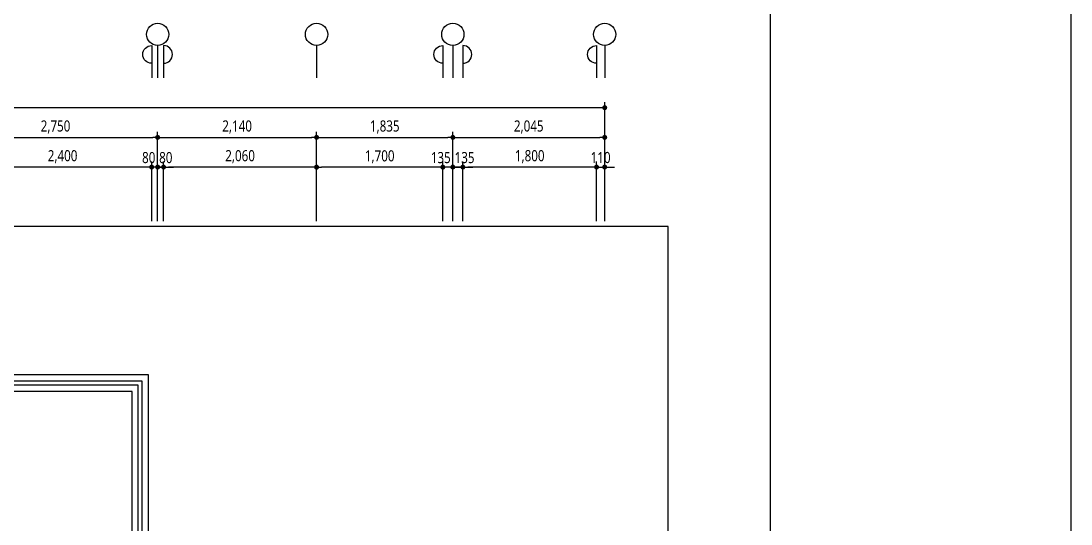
# Model space of a CAD drawing. Header units: millimetres. Extents: x -33000 to 294000, y 0 to 42408.
# Drawn here: x 237861 to 252000, y 21468 to 28242 of the extents above; entities that cross this region are included whole.
import ezdxf

# ---------------------------------------------------------------- set-up
doc = ezdxf.new("R2010")
doc.units = ezdxf.units.MM
doc.header["$LTSCALE"] = 50
doc.layers.add('arch', color=8, linetype='Continuous')
doc.layers.add('DIM', color=7, linetype='Continuous')
doc.layers.add('cloud', color=7, linetype='Continuous', true_color=0xb3ef8f, plot=False)
doc.styles.add('ANU-TEXT 0', font='malgun.ttf', dxfattribs={"width": 0.8})
doc.dimstyles.new('UDIM-외부', dxfattribs={"dimscale": 50, "dimtxt": 3, "dimasz": 1.33, "dimexe": 1.5, "dimexo": 1.5, "dimgap": 1, "dimtad": 1, "dimdec": 0, "dimzin": 0, "dimdsep": 46, "dimlunit": 6, "dimtxsty": 'ANU-TEXT 0', "dimblk": 'DOT', "dimcen": 0.09, "dimdle": 1.5, "dimclrd": 256, "dimclre": 256, "dimclrt": 3, "dimadec": 0, "dimazin": 0, "dimtfac": 1, "dimtdec": 0, "dimtix": 1, "dimtmove": 2, "dimatfit": 3, "dimfxl": 1.5, "dimtolj": 1, "dimtzin": 0, "dimlwd": -1, "dimarcsym": 0})

# ---------------------------------------------------------------- blocks, each defined once
blk = doc.blocks.new('_Dot')
at = {"color": 0, "linetype": 'ByBlock', "lineweight": -2}
blk.add_line((-0.5, 0), (-1, 0), dxfattribs=at)
at = {"color": 0, "linetype": 'ByBlock', "const_width": 0.5}
blk.add_lwpolyline([(-0.25, 0, 1), (0.25, 0, 1)], format="xyb", close=True, dxfattribs=at)
blk = doc.blocks.new('*D10')
at = {"lineweight": -2, "transparency": 16777216}
for p, q in [((29150, 14333), (29150, 15135)), ((29260, 14333), (29260, 15135))]:
    blk.add_line(p, q, dxfattribs=at)
at = {"transparency": 16777216}
for p, q in [((29083, 15060), (29017, 15060)), ((29150, 15060), (29260, 15060)), ((29326, 15060), (29393, 15060))]:
    blk.add_line(p, q, dxfattribs=at)
at = {"layer": 'Defpoints', "color": 0, "transparency": 16777216}
for p in [(29260, 15060), (29150, 14258), (29260, 14258)]:
    blk.add_point(p, dxfattribs=at)
at = {"transparency": 16777216, "xscale": 66.5, "yscale": 66.5, "zscale": 66.5}
blk.add_blockref('_Dot', (29150, 15060), dxfattribs=at)
at = {"transparency": 16777216, "xscale": 66.5, "yscale": 66.5, "zscale": 66.5, "rotation": 180}
blk.add_blockref('_Dot', (29260, 15060), dxfattribs=at)
at = {"transparency": 16777216, "insert": (29205, 15188), "char_height": 150, "attachment_point": 5, "style": 'ANU-TEXT 0'}
blk.add_mtext('\\A1;110', dxfattribs=at)
blk = doc.blocks.new('*D11')
at = {"lineweight": -2, "transparency": 16777216}
for p, q in [((27350, 14333), (27350, 15135)), ((29150, 14333), (29150, 15135))]:
    blk.add_line(p, q, dxfattribs=at)
at = {"transparency": 16777216}
blk.add_line((29083, 15060), (27417, 15060), dxfattribs=at)
at = {"layer": 'Defpoints', "color": 0, "transparency": 16777216}
for p in [(27350, 15060), (27350, 14258), (29150, 14258)]:
    blk.add_point(p, dxfattribs=at)
at = {"transparency": 16777216, "xscale": 66.5, "yscale": 66.5, "zscale": 66.5, "rotation": 180}
blk.add_blockref('_Dot', (27350, 15060), dxfattribs=at)
at = {"transparency": 16777216, "xscale": 66.5, "yscale": 66.5, "zscale": 66.5}
blk.add_blockref('_Dot', (29150, 15060), dxfattribs=at)
at = {"transparency": 16777216, "insert": (28250, 15200), "char_height": 150, "attachment_point": 5, "style": 'ANU-TEXT 0'}
blk.add_mtext('\\A1;1,800', dxfattribs=at)
blk = doc.blocks.new('*D12')
at = {"lineweight": -2, "transparency": 16777216}
for p, q in [((25380, 14333), (25380, 15133)), ((27080, 14333), (27080, 15133))]:
    blk.add_line(p, q, dxfattribs=at)
at = {"transparency": 16777216}
blk.add_line((27013, 15058), (25447, 15058), dxfattribs=at)
at = {"layer": 'Defpoints', "color": 0, "transparency": 16777216}
for p in [(25380, 15058), (25380, 14258), (27080, 14258, 0)]:
    blk.add_point(p, dxfattribs=at)
at = {"transparency": 16777216, "xscale": 66.5, "yscale": 66.5, "zscale": 66.5, "rotation": 180}
blk.add_blockref('_Dot', (25380, 15058), dxfattribs=at)
at = {"transparency": 16777216, "xscale": 66.5, "yscale": 66.5, "zscale": 66.5}
blk.add_blockref('_Dot', (27080, 15058), dxfattribs=at)
at = {"transparency": 16777216, "insert": (26230, 15198), "char_height": 150, "attachment_point": 5, "style": 'ANU-TEXT 0'}
blk.add_mtext('\\A1;1,700', dxfattribs=at)
blk = doc.blocks.new('*D13')
at = {"lineweight": -2, "transparency": 16777216}
for p, q in [((23320, 14333), (23320, 15135)), ((25380, 14333), (25380, 15135))]:
    blk.add_line(p, q, dxfattribs=at)
at = {"transparency": 16777216}
blk.add_line((25314, 15060), (23387, 15060), dxfattribs=at)
at = {"layer": 'Defpoints', "color": 0, "transparency": 16777216}
for p in [(23320, 15060), (23320, 14258, 0), (25380, 14258)]:
    blk.add_point(p, dxfattribs=at)
at = {"transparency": 16777216, "xscale": 66.5, "yscale": 66.5, "zscale": 66.5, "rotation": 180}
blk.add_blockref('_Dot', (23320, 15060), dxfattribs=at)
at = {"transparency": 16777216, "xscale": 66.5, "yscale": 66.5, "zscale": 66.5}
blk.add_blockref('_Dot', (25380, 15060), dxfattribs=at)
at = {"transparency": 16777216, "insert": (24350, 15200), "char_height": 150, "attachment_point": 5, "style": 'ANU-TEXT 0'}
blk.add_mtext('\\A1;2,060', dxfattribs=at)
blk = doc.blocks.new('*D14')
at = {"lineweight": -2, "transparency": 16777216}
for p, q in [((23240, 14333), (23240, 15135)), ((23320, 14333), (23320, 15135))]:
    blk.add_line(p, q, dxfattribs=at)
at = {"transparency": 16777216}
for p, q in [((23174, 15060), (23107, 15060)), ((23320, 15060), (23240, 15060)), ((23387, 15060), (23453, 15060))]:
    blk.add_line(p, q, dxfattribs=at)
at = {"layer": 'Defpoints', "color": 0, "transparency": 16777216}
for p in [(23240, 15060), (23240, 14258), (23320, 14258)]:
    blk.add_point(p, dxfattribs=at)
at = {"transparency": 16777216, "xscale": 66.5, "yscale": 66.5, "zscale": 66.5}
blk.add_blockref('_Dot', (23240, 15060), dxfattribs=at)
at = {"transparency": 16777216, "xscale": 66.5, "yscale": 66.5, "zscale": 66.5, "rotation": 180}
blk.add_blockref('_Dot', (23320, 15060), dxfattribs=at)
at = {"transparency": 16777216, "insert": (23350, 15187), "char_height": 150, "attachment_point": 5, "style": 'ANU-TEXT 0'}
blk.add_mtext('\\A1;80', dxfattribs=at)
blk = doc.blocks.new('*D15')
at = {"lineweight": -2, "transparency": 16777216}
for p, q in [((23160, 14333), (23160, 15135)), ((23240, 14333), (23240, 15135))]:
    blk.add_line(p, q, dxfattribs=at)
at = {"transparency": 16777216}
for p, q in [((23094, 15060), (23027, 15060)), ((23240, 15060), (23160, 15060)), ((23307, 15060), (23373, 15060))]:
    blk.add_line(p, q, dxfattribs=at)
at = {"layer": 'Defpoints', "color": 0, "transparency": 16777216}
for p in [(23160, 15060), (23160, 14258), (23240, 14258)]:
    blk.add_point(p, dxfattribs=at)
at = {"transparency": 16777216, "xscale": 66.5, "yscale": 66.5, "zscale": 66.5}
blk.add_blockref('_Dot', (23160, 15060), dxfattribs=at)
at = {"transparency": 16777216, "xscale": 66.5, "yscale": 66.5, "zscale": 66.5, "rotation": 180}
blk.add_blockref('_Dot', (23240, 15060), dxfattribs=at)
at = {"transparency": 16777216, "insert": (23120, 15187), "char_height": 150, "attachment_point": 5, "style": 'ANU-TEXT 0'}
blk.add_mtext('\\A1;80', dxfattribs=at)
blk = doc.blocks.new('*D16')
at = {"lineweight": -2, "transparency": 16777216}
for p, q in [((20760, 14333), (20760, 15135)), ((23160, 14333), (23160, 15135))]:
    blk.add_line(p, q, dxfattribs=at)
at = {"transparency": 16777216}
blk.add_line((23094, 15060), (20827, 15060), dxfattribs=at)
at = {"layer": 'Defpoints', "color": 0, "transparency": 16777216}
for p in [(20760, 15060), (20760, 14258), (23160, 14258, 0)]:
    blk.add_point(p, dxfattribs=at)
at = {"transparency": 16777216, "xscale": 66.5, "yscale": 66.5, "zscale": 66.5, "rotation": 180}
blk.add_blockref('_Dot', (20760, 15060), dxfattribs=at)
at = {"transparency": 16777216, "xscale": 66.5, "yscale": 66.5, "zscale": 66.5}
blk.add_blockref('_Dot', (23160, 15060), dxfattribs=at)
at = {"transparency": 16777216, "insert": (21960, 15200), "char_height": 150, "attachment_point": 5, "style": 'ANU-TEXT 0'}
blk.add_mtext('\\A1;2,400', dxfattribs=at)
blk = doc.blocks.new('*D23')
at = {"lineweight": -2, "transparency": 16777216}
for p, q in [((20490, 14333), (20490, 15535)), ((23240, 14333), (23240, 15535))]:
    blk.add_line(p, q, dxfattribs=at)
at = {"transparency": 16777216}
blk.add_line((20557, 15460), (23174, 15460), dxfattribs=at)
at = {"layer": 'Defpoints', "color": 0, "transparency": 16777216}
for p in [(23240, 15460), (20490, 14258), (23240, 14258, 0)]:
    blk.add_point(p, dxfattribs=at)
at = {"transparency": 16777216, "xscale": 66.5, "yscale": 66.5, "zscale": 66.5, "rotation": 180}
blk.add_blockref('_Dot', (20490, 15460), dxfattribs=at)
at = {"transparency": 16777216, "xscale": 66.5, "yscale": 66.5, "zscale": 66.5}
blk.add_blockref('_Dot', (23240, 15460), dxfattribs=at)
at = {"transparency": 16777216, "insert": (21865, 15600), "char_height": 150, "attachment_point": 5, "style": 'ANU-TEXT 0'}
blk.add_mtext('\\A1;2,750', dxfattribs=at)
blk = doc.blocks.new('*D24')
at = {"lineweight": -2, "transparency": 16777216}
for p, q in [((23240, 14333), (23240, 15535)), ((25380, 14333), (25380, 15535))]:
    blk.add_line(p, q, dxfattribs=at)
at = {"transparency": 16777216}
blk.add_line((23307, 15460), (25314, 15460), dxfattribs=at)
at = {"layer": 'Defpoints', "color": 0, "transparency": 16777216}
for p in [(25380, 15460), (23240, 14258, 0), (25380, 14258)]:
    blk.add_point(p, dxfattribs=at)
at = {"transparency": 16777216, "xscale": 66.5, "yscale": 66.5, "zscale": 66.5, "rotation": 180}
blk.add_blockref('_Dot', (23240, 15460), dxfattribs=at)
at = {"transparency": 16777216, "xscale": 66.5, "yscale": 66.5, "zscale": 66.5}
blk.add_blockref('_Dot', (25380, 15460), dxfattribs=at)
at = {"transparency": 16777216, "insert": (24310, 15600), "char_height": 150, "attachment_point": 5, "style": 'ANU-TEXT 0'}
blk.add_mtext('\\A1;2,140', dxfattribs=at)
blk = doc.blocks.new('*D25')
at = {"lineweight": -2, "transparency": 16777216}
for p, q in [((25380, 14333), (25380, 15535)), ((27215, 14333), (27215, 15535))]:
    blk.add_line(p, q, dxfattribs=at)
at = {"transparency": 16777216}
blk.add_line((25447, 15460), (27148, 15460), dxfattribs=at)
at = {"layer": 'Defpoints', "color": 0, "transparency": 16777216}
for p in [(27215, 15460), (25380, 14258), (27215, 14258, 0)]:
    blk.add_point(p, dxfattribs=at)
at = {"transparency": 16777216, "xscale": 66.5, "yscale": 66.5, "zscale": 66.5, "rotation": 180}
blk.add_blockref('_Dot', (25380, 15460), dxfattribs=at)
at = {"transparency": 16777216, "xscale": 66.5, "yscale": 66.5, "zscale": 66.5}
blk.add_blockref('_Dot', (27215, 15460), dxfattribs=at)
at = {"transparency": 16777216, "insert": (26298, 15600), "char_height": 150, "attachment_point": 5, "style": 'ANU-TEXT 0'}
blk.add_mtext('\\A1;1,835', dxfattribs=at)
blk = doc.blocks.new('*D26')
at = {"lineweight": -2, "transparency": 16777216}
for p, q in [((27215, 14333), (27215, 15535)), ((29260, 14333), (29260, 15535))]:
    blk.add_line(p, q, dxfattribs=at)
at = {"transparency": 16777216}
blk.add_line((27281, 15460), (29193, 15460), dxfattribs=at)
at = {"layer": 'Defpoints', "color": 0, "transparency": 16777216}
for p in [(29260, 15460), (27215, 14258, 0), (29260, 14258)]:
    blk.add_point(p, dxfattribs=at)
at = {"transparency": 16777216, "xscale": 66.5, "yscale": 66.5, "zscale": 66.5, "rotation": 180}
blk.add_blockref('_Dot', (27215, 15460), dxfattribs=at)
at = {"transparency": 16777216, "xscale": 66.5, "yscale": 66.5, "zscale": 66.5}
blk.add_blockref('_Dot', (29260, 15460), dxfattribs=at)
at = {"transparency": 16777216, "insert": (28237, 15600), "char_height": 150, "attachment_point": 5, "style": 'ANU-TEXT 0'}
blk.add_mtext('\\A1;2,045', dxfattribs=at)
blk = doc.blocks.new('*D39')
at = {"lineweight": -2, "transparency": 16777216}
for p, q in [((0, 14337), (0, 15935)), ((29260, 14335), (29260, 15935))]:
    blk.add_line(p, q, dxfattribs=at)
at = {"transparency": 16777216}
blk.add_line((29193, 15860), (67, 15860), dxfattribs=at)
at = {"layer": 'Defpoints', "color": 0, "transparency": 16777216}
for p in [(0, 15860), (0, 14262), (29260, 14260)]:
    blk.add_point(p, dxfattribs=at)
at = {"transparency": 16777216, "xscale": 66.5, "yscale": 66.5, "zscale": 66.5, "rotation": 180}
blk.add_blockref('_Dot', (0, 15860), dxfattribs=at)
at = {"transparency": 16777216, "xscale": 66.5, "yscale": 66.5, "zscale": 66.5}
blk.add_blockref('_Dot', (29260, 15860), dxfattribs=at)
at = {"transparency": 16777216, "insert": (14630, 16000), "char_height": 150, "attachment_point": 5, "style": 'ANU-TEXT 0'}
blk.add_mtext('\\A1;29,260', dxfattribs=at)
blk = doc.blocks.new('중심')
blk.add_line((-350, 0), (0, 0))
blk.add_circle((-470, 0), 120)
blk = doc.blocks.new('안목')
blk.add_line((-350, 0), (0, 0))
blk.add_arc((-254, 0), 96, 0, 180)
blk = doc.blocks.new('*D49')
at = {"lineweight": -2, "transparency": 16777216}
for p, q in [((27215, 14333), (27215, 15135)), ((27350, 14333), (27350, 15135))]:
    blk.add_line(p, q, dxfattribs=at)
at = {"transparency": 16777216}
for p, q in [((27148, 15060), (27082, 15060)), ((27350, 15060), (27215, 15060)), ((27417, 15060), (27483, 15060))]:
    blk.add_line(p, q, dxfattribs=at)
at = {"layer": 'Defpoints', "color": 0, "transparency": 16777216}
for p in [(27215, 15060), (27215, 14258), (27350, 14258)]:
    blk.add_point(p, dxfattribs=at)
at = {"transparency": 16777216, "xscale": 66.5, "yscale": 66.5, "zscale": 66.5}
blk.add_blockref('_Dot', (27215, 15060), dxfattribs=at)
at = {"transparency": 16777216, "xscale": 66.5, "yscale": 66.5, "zscale": 66.5, "rotation": 180}
blk.add_blockref('_Dot', (27350, 15060), dxfattribs=at)
at = {"transparency": 16777216, "insert": (27373, 15187), "char_height": 150, "attachment_point": 5, "style": 'ANU-TEXT 0'}
blk.add_mtext('\\A1;135', dxfattribs=at)
blk = doc.blocks.new('*D50')
at = {"lineweight": -2, "transparency": 16777216}
for p, q in [((27080, 14333), (27080, 15135)), ((27215, 14333), (27215, 15135))]:
    blk.add_line(p, q, dxfattribs=at)
at = {"transparency": 16777216}
for p, q in [((27013, 15060), (26947, 15060)), ((27215, 15060), (27080, 15060)), ((27281, 15060), (27348, 15060))]:
    blk.add_line(p, q, dxfattribs=at)
at = {"layer": 'Defpoints', "color": 0, "transparency": 16777216}
for p in [(27080, 15060), (27080, 14258), (27215, 14258)]:
    blk.add_point(p, dxfattribs=at)
at = {"transparency": 16777216, "xscale": 66.5, "yscale": 66.5, "zscale": 66.5}
blk.add_blockref('_Dot', (27080, 15060), dxfattribs=at)
at = {"transparency": 16777216, "xscale": 66.5, "yscale": 66.5, "zscale": 66.5, "rotation": 180}
blk.add_blockref('_Dot', (27215, 15060), dxfattribs=at)
at = {"transparency": 16777216, "insert": (27052, 15187), "char_height": 150, "attachment_point": 5, "style": 'ANU-TEXT 0'}
blk.add_mtext('\\A1;135', dxfattribs=at)
blk = doc.blocks.new('A$C106dcd83')
at = {"zscale": 1.25}
for name, p, xscale, yscale, rotation in [('중심', (23240, 16260), 1.25, 1.25, 270), ('중심', (25380, 16260), 1.25, 1.25, 270), ('중심', (27215, 16260, 0), 1.25, 1.25, 270), ('중심', (29260, 16260), 1.25, 1.25, 270), ('안목', (23160, 16260), -1.250000000000001, 1.250000000000001, 90), ('안목', (23320, 16260), 1.25, 1.25, 270), ('안목', (27080, 16260, 0), -1.250000000000001, 1.250000000000001, 90), ('안목', (27350, 16260, 0), 1.25, 1.25, 270), ('안목', (29150, 16260), -1.250000000000001, 1.250000000000001, 90)]:
    blk.add_blockref(name, p, dxfattribs=dict(at, xscale=xscale, yscale=yscale, rotation=rotation))
for base, p1, p2, picture, middle in [((0, 15860), (29260, 14260), (0, 14262.4), '*D39', (14630, 16000.1)), ((23240, 15460), (20490, 14257.6), (23240, 14257.6, 0), '*D23', (21865, 15600.1)), ((25380, 15460), (23240, 14257.6, 0), (25380, 14257.6), '*D24', (24310, 15600.5)), ((27215, 15460), (25380, 14257.6), (27215, 14257.6, 0), '*D25', (26297.5, 15600.5)), ((29260, 15460), (27215, 14257.6, 0), (29260, 14257.6), '*D26', (28237.5, 15600.1)), ((20760, 15060), (23160, 14257.6, 0), (20760, 14257.6), '*D16', (21960, 15200.1)), ((23320, 15060), (25380, 14257.6), (23320, 14257.6, 0), '*D13', (24350, 15200.1)), ((25380, 15057.6), (27080, 14257.6, 0), (25380, 14257.6), '*D12', (26230, 15198.1)), ((27350, 15060), (29150, 14257.6), (27350, 14257.6), '*D11', (28250, 15200.5)), ((29260, 15060), (29150, 14257.6), (29260, 14257.6), '*D10', (29205, 15187.9))]:
    dim = blk.add_linear_dim(base=base, p1=p1, p2=p2, dimstyle='UDIM-외부', override={"dimclrd": 256, "dimclre": 256, "dimclrt": 256})
    dim.commit()
    dim.dimension.update_dxf_attribs({"geometry": picture, "text_midpoint": middle})
for base, p1, p2, picture, middle in [((23160, 15060, 0), (23240, 14257.6, 0), (23160, 14257.6, 0), '*D15', (23120, 15187.5, 0)), ((23240, 15060, 0), (23320, 14257.6, 0), (23240, 14257.6, 0), '*D14', (23350, 15187.5, 0)), ((27080, 15060), (27215, 14257.6), (27080, 14257.6, 0), '*D50', (27052.4, 15187.5)), ((27215, 15060), (27350, 14257.6), (27215, 14257.6), '*D49', (27373.2, 15187.5))]:
    dim = blk.add_linear_dim(base=base, p1=p1, p2=p2, dimstyle='UDIM-외부', override={"dimclrd": 256, "dimclre": 256, "dimclrt": 256})
    dim.commit()
    dim.dimension.update_dxf_attribs({"geometry": picture, "text_midpoint": middle, "dimtype": 160})

msp = doc.modelspace()

# ---------------------------------------------------------------- linework, layer by layer
at = {"layer": 'arch', "ltscale": 25}
for p, q in [((239576, 23474.6), (236826.2, 23474.6)), ((239576, 21124.6), (239576, 23474.6)), ((239491, 23389.6), (236911.2, 23389.6)), ((239441, 23339.6), (236961.2, 23339.6)), ((239441, 21124.6), (239441, 23339.6)), ((239491, 21124.6), (239491, 23389.6)), ((239356, 23254.6), (237046.2, 23254.6)), ((239356, 21124.6), (239356, 23254.6))]:
    msp.add_line(p, q, dxfattribs=at)
at = {"layer": 'arch'}
msp.add_lwpolyline([(215606.2, 9214.6), (246576.2, 9214.6), (246576.2, 25474.6), (215606.2, 25474.6)], close=True, dxfattribs=at)
at = {"layer": 'cloud'}
msp.add_line((252000, 42407.5), (252000, 0), dxfattribs=at)
msp.add_lwpolyline([(211235, 28850), (247950, 28850), (247950, 909.2), (211235, 909.2)], close=True, dxfattribs=at)

# ---------------------------------------------------------------- block references
at = {"layer": 'DIM'}
msp.add_blockref('A$C106dcd83', (216461.2, 11214.6), dxfattribs=at)

doc.saveas('drawing.dxf')
